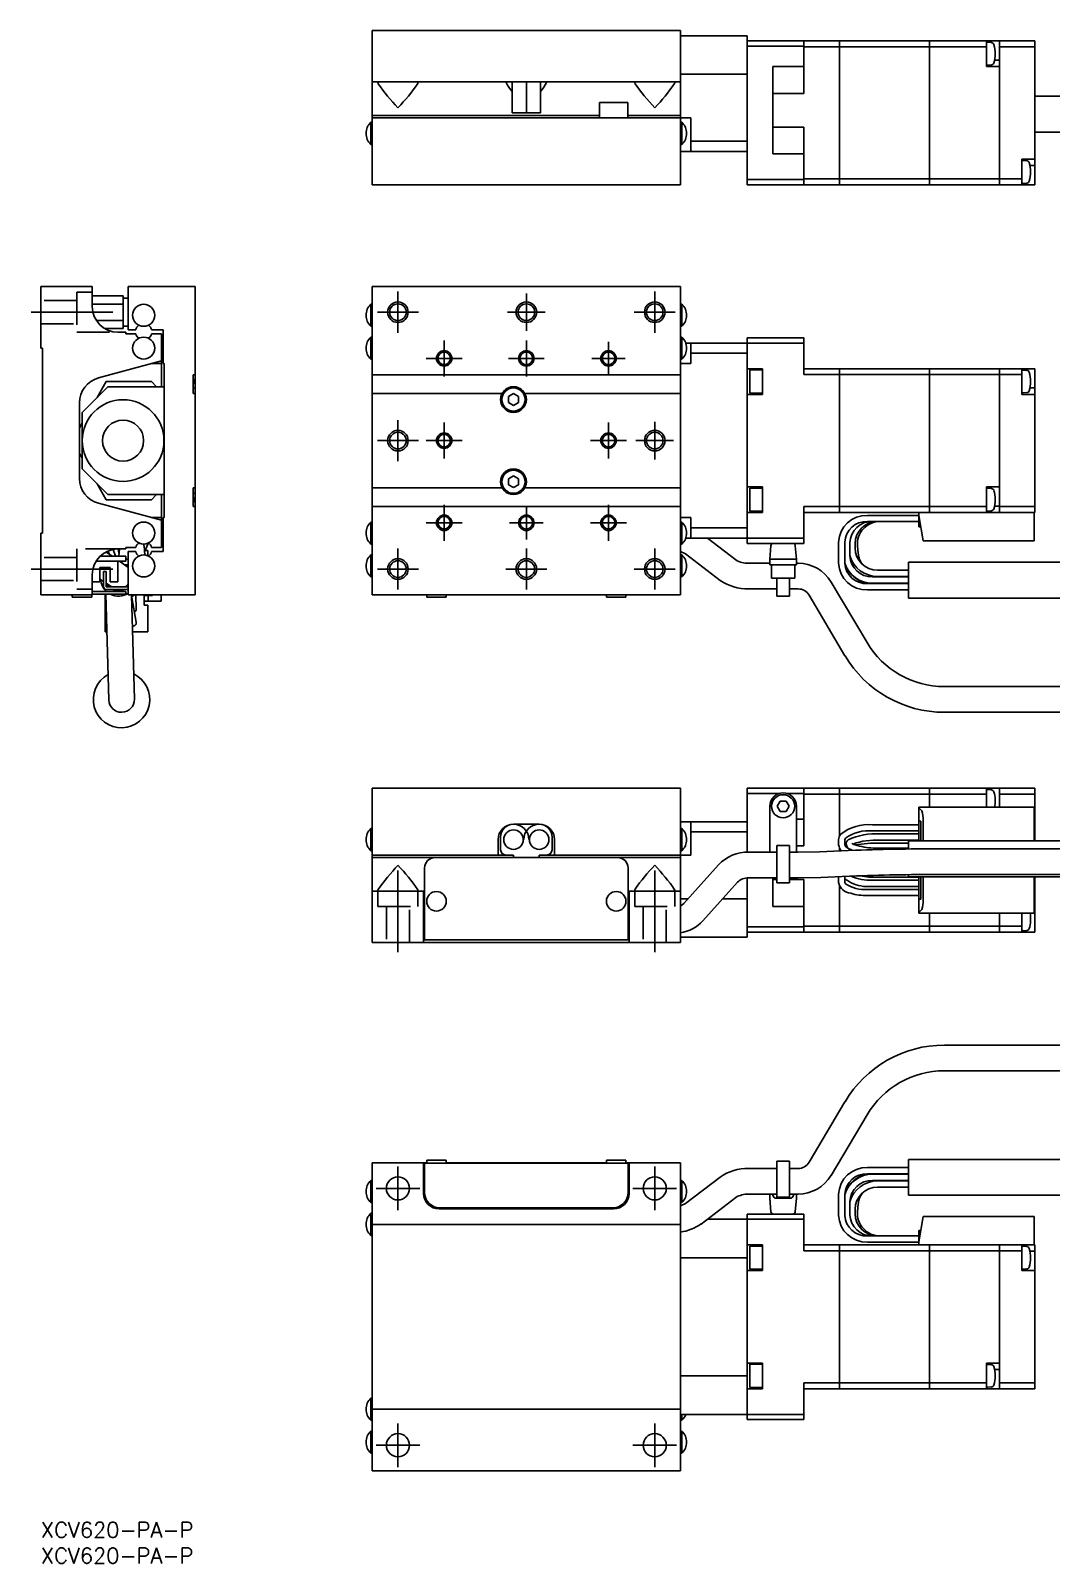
# Model space of a CAD drawing. Extents: x -2 to 320, y -8 to 290.
# Drawn here: x -2 to 196.7, y -8 to 290.4 of the extents above; entities that cross this region are included whole.
import ezdxf

# ---------------------------------------------------------------- set-up
doc = ezdxf.new("R2010")
doc.units = 0
doc.header["$LTSCALE"] = 0.5
doc.linetypes.add('CENTER', pattern=[50.8, 31.75, -6.35, 6.35, -6.35])
doc.linetypes.add('DASHED', pattern=[19.05, 12.7, -6.35])
for name, color, linetype in [('MSM_CENTER', 1, 'CENTER'), ('MSM_CONTINUOUS', 7, 'CONTINUOUS'), ('MSM_DASHED', 4, 'DASHED'), ('MSM_NARROW', 5, 'CONTINUOUS'), ('MSM_PART_NUMBER', 7, 'CONTINUOUS')]:
    doc.layers.add(name, color=color, linetype=linetype)
doc.styles.get("Standard").update_dxf_attribs({"font": 'txt.shx', "height": 3, "bigfont": 'bigfont.shx'})

# ---------------------------------------------------------------- blocks, each defined once
blk = doc.blocks.new('*U2')
at = {"layer": 'MSM_PART_NUMBER'}
blk.add_text('XCV620-PA-P', height=3, dxfattribs=at).set_placement((0, -3))
blk = doc.blocks.new('*U3')
at = {"layer": 'MSM_PART_NUMBER'}
blk.add_text('XCV620-PA-P', height=3, dxfattribs=at).set_placement((0, -8))

msp = doc.modelspace()

# ---------------------------------------------------------------- linework, layer by layer
at = {"layer": 'MSM_CENTER'}
for p, q in [((69.51, 231.59), (69.51, 239.59)), ((94.51, 231.94), (94.51, 239.24)), ((119.51, 231.59), (119.51, 239.59)), ((14, 235.59), (-2, 235.59)), ((65.51, 235.59), (73.51, 235.59)), ((90.86, 235.59), (98.16, 235.59)), ((115.51, 235.59), (123.51, 235.59)), ((78.51, 223.09), (78.51, 230.09)), ((94.51, 223.09), (94.51, 230.09)), ((110.51, 223.34), (110.51, 229.84)), ((75.01, 226.59), (82.01, 226.59)), ((91.01, 226.59), (98.01, 226.59)), ((107.26, 226.59), (113.76, 226.59)), ((69.51, 206.59), (69.51, 214.59)), ((78.51, 207.09), (78.51, 214.09)), ((110.51, 207.09), (110.51, 214.09)), ((119.51, 206.94), (119.51, 214.24)), ((65.51, 210.59), (73.51, 210.59)), ((75.01, 210.59), (82.01, 210.59)), ((107.01, 210.59), (114.01, 210.59)), ((115.86, 210.59), (123.16, 210.59)), ((78.51, 191.09), (78.51, 198.09)), ((94.51, 191.34), (94.51, 197.84)), ((110.51, 191.09), (110.51, 198.09)), ((75.01, 194.59), (82.01, 194.59)), ((91.26, 194.59), (97.76, 194.59)), ((107.01, 194.59), (114.01, 194.59)), ((69.51, 181.59), (69.51, 189.59)), ((94.51, 181.59), (94.51, 189.59)), ((119.51, 181.59), (119.51, 189.59)), ((14, 185.59), (-2, 185.59)), ((65.51, 185.59), (73.51, 185.59)), ((90.51, 185.59), (98.51, 185.59)), ((115.51, 185.59), (123.51, 185.59)), ((69.51, 126.9), (69.51, 110.9)), ((119.51, 126.9), (119.51, 110.9)), ((69.51, 60.75), (69.51, 69.25)), ((119.51, 60.75), (119.51, 69.25)), ((65.26, 65), (73.76, 65)), ((115.26, 65), (123.76, 65)), ((69.51, 10.75), (69.51, 19.25)), ((119.51, 10.75), (119.51, 19.25)), ((65.26, 15), (73.76, 15)), ((115.26, 15), (123.76, 15))]:
    msp.add_line(p, q, dxfattribs=at)
at = {"layer": 'MSM_CONTINUOUS'}
for p, q in [((64.51, 290.41), (64.51, 260.41)), ((64.51, 290.41), (124.51, 290.41)), ((124.51, 290.41), (124.51, 260.41)), ((124.51, 289.41), (137.51, 289.41)), ((137.51, 260.41), (137.51, 289.41)), ((137.51, 288.41), (148.51, 288.41)), ((148.51, 287.41), (137.51, 287.41)), ((148.51, 278.17), (148.51, 288.41)), ((148.51, 288.41), (155.5, 288.41)), ((148.51, 287.25), (155.5, 287.25)), ((155.5, 260.41), (155.5, 288.41)), ((155.51, 288.4), (155.5, 288.4)), ((155.51, 287.24), (155.5, 287.24)), ((155.51, 288.41), (173, 288.41)), ((155.51, 288.41), (155.51, 260.41)), ((155.51, 287.25), (173, 287.25)), ((173, 260.41), (173, 288.41)), ((173.01, 288.4), (173, 288.4)), ((173.01, 287.24), (173, 287.24)), ((173.01, 288.41), (186.61, 288.41)), ((173.01, 288.41), (173.01, 260.41)), ((173.01, 287.25), (184.11, 287.25)), ((184.11, 283.41), (184.11, 288.41)), ((185.1, 288.07), (184.33, 288.14)), ((186.61, 260.41), (186.61, 288.41)), ((186.61, 288.4), (186.62, 288.4)), ((186.61, 287.24), (186.62, 287.24)), ((186.62, 288.41), (193.51, 288.41)), ((186.62, 288.41), (186.62, 260.41)), ((186.62, 287.25), (193.51, 287.25)), ((193.51, 288.41), (193.51, 260.41)), ((184.33, 283.68), (185.1, 283.74)), ((186.61, 284.66), (185.68, 284.66)), ((137.51, 281.91), (124.51, 281.91)), ((148.51, 283.41), (142.51, 283.41)), ((142.51, 283.41), (142.51, 266.41)), ((186.61, 283.41), (184.11, 283.41)), ((64.51, 280.41), (124.51, 280.41)), ((65.77, 280.41), (65.61, 280.28)), ((73.41, 280.28), (73.25, 280.41)), ((90.77, 280.41), (90.61, 280.28)), ((91.76, 280.41), (91.76, 274.41)), ((94.51, 280.41), (94.51, 274.41)), ((97.26, 280.41), (97.26, 274.41)), ((98.41, 280.28), (98.25, 280.41)), ((115.77, 280.41), (115.61, 280.28)), ((123.41, 280.28), (123.25, 280.41)), ((148.51, 278.17), (142.51, 278.17)), ((218.91, 277.64), (193.51, 277.64)), ((108.76, 276.41), (114.26, 276.41)), ((108.76, 276.41), (108.76, 273.41)), ((114.26, 273.41), (114.26, 276.41)), ((64.22, 268.26), (64.22, 272.56)), ((64.51, 272.56), (64.22, 272.56)), ((108.76, 273.91), (64.51, 273.91)), ((64.51, 273.41), (124.51, 273.41)), ((97.26, 274.41), (91.76, 274.41)), ((124.51, 273.91), (114.26, 273.91)), ((124.51, 273.41), (126.51, 273.41)), ((124.81, 272.56), (124.51, 272.56)), ((124.81, 272.56), (124.81, 268.26)), ((126.51, 266.91), (126.51, 273.41)), ((148.51, 271.64), (142.51, 271.64)), ((148.51, 271.64), (148.51, 260.41)), ((126.51, 268.91), (137.51, 268.91)), ((193.51, 270.64), (218.91, 270.64)), ((64.22, 268.26), (64.51, 268.26)), ((124.51, 268.26), (124.81, 268.26)), ((124.51, 266.91), (137.51, 266.91)), ((148.51, 266.41), (142.51, 266.41)), ((191.01, 265.41), (193.51, 265.41)), ((191.01, 260.41), (191.01, 265.41)), ((191.99, 265.07), (191.22, 265.14)), ((193.51, 264.16), (192.57, 264.16)), ((64.51, 260.41), (124.51, 260.41)), ((64.51, 260.41), (67.51, 260.41)), ((67.86, 260.41), (69.44, 260.41)), ((69.59, 260.41), (71.16, 260.41)), ((71.51, 260.41), (77.01, 260.41)), ((77.26, 260.41), (78.46, 260.41)), ((78.57, 260.41), (79.76, 260.41)), ((80.01, 260.41), (92.51, 260.41)), ((92.86, 260.41), (94.46, 260.41)), ((94.57, 260.41), (96.16, 260.41)), ((96.51, 260.41), (109.01, 260.41)), ((109.26, 260.41), (110.46, 260.41)), ((110.57, 260.41), (111.76, 260.41)), ((112.01, 260.41), (117.51, 260.41)), ((117.86, 260.41), (119.44, 260.41)), ((119.59, 260.41), (121.16, 260.41)), ((121.51, 260.41), (124.51, 260.41)), ((137.51, 261.41), (148.51, 261.41)), ((148.51, 260.41), (137.51, 260.41)), ((148.51, 261.56), (155.5, 261.56)), ((148.51, 260.41), (155.5, 260.41)), ((155.51, 261.57), (155.5, 261.57)), ((155.51, 260.42), (155.5, 260.42)), ((155.51, 261.56), (173, 261.56)), ((155.51, 260.41), (173, 260.41)), ((173.01, 261.57), (173, 261.57)), ((173.01, 260.42), (173, 260.42)), ((173.01, 261.56), (186.61, 261.56)), ((173.01, 260.41), (186.61, 260.41)), ((186.61, 261.57), (186.62, 261.57)), ((186.61, 260.42), (186.62, 260.42)), ((186.62, 261.56), (191.01, 261.56)), ((186.62, 260.41), (193.51, 260.41)), ((191.22, 260.68), (191.99, 260.74)), ((0, 228.59), (0, 240.59)), ((0, 240.59), (10, 240.59)), ((10, 240.59), (10, 236.69)), ((10, 238.77), (16, 238.77)), ((16, 238.77), (16, 232.42)), ((17, 232.19), (17, 240.59)), ((17, 240.59), (30, 240.59)), ((30, 240.59), (30, 223.39)), ((64.51, 240.59), (64.51, 180.59)), ((64.51, 240.59), (124.51, 240.59)), ((124.51, 240.59), (124.51, 180.59)), ((10, 237.18), (16, 237.18)), ((17, 238.34), (16, 238.34)), ((64.22, 232.84), (64.22, 237.14)), ((64.51, 237.14), (64.22, 237.14)), ((124.81, 237.14), (124.51, 237.14)), ((124.81, 237.14), (124.81, 232.84)), ((10.78, 234), (16, 234)), ((16, 232.84), (17, 232.84)), ((64.22, 232.84), (64.51, 232.84)), ((124.51, 232.84), (124.81, 232.84)), ((12.41, 232.42), (16, 232.42)), ((15, 231.69), (16.5, 231.69)), ((16.5, 231.39), (16.5, 231.69)), ((18.46, 231.39), (16.5, 231.39)), ((18.46, 232.19), (17, 232.19)), ((18.96, 230.59), (19.21, 230.59)), ((20.79, 230.59), (21.04, 230.59)), ((23.8, 232.19), (21.54, 232.19)), ((23.5, 231.39), (21.54, 231.39)), ((23.5, 231.39), (23.5, 221.09)), ((23.5, 230.59), (23.8, 230.59)), ((23.8, 225.59), (23.8, 232.19)), ((64.22, 230.74), (64.22, 226.44)), ((64.51, 230.74), (64.22, 230.74)), ((124.81, 230.74), (124.51, 230.74)), ((124.81, 226.44), (124.81, 230.74)), ((137.51, 190.59), (137.51, 230.59)), ((137.51, 230.59), (148.51, 230.59)), ((148.51, 223.44), (148.51, 230.59)), ((0.3, 228.59), (0, 228.59)), ((0.3, 192.59), (0.3, 228.59)), ((125.54, 229.59), (148.51, 229.59)), ((126.51, 225.59), (126.51, 229.59)), ((137.51, 227.59), (126.51, 227.59)), ((23.5, 226.09), (11.21, 222.8)), ((23.5, 225.59), (21.63, 225.59)), ((24, 225.59), (23.8, 225.59)), ((24, 195.59), (24, 225.59)), ((64.22, 226.44), (64.51, 226.44)), ((124.51, 226.44), (124.81, 226.44)), ((124.51, 225.59), (126.51, 225.59)), ((137.51, 224.59), (140.51, 224.59)), ((138.01, 224.34), (138.01, 219.84)), ((140.51, 224.34), (138.01, 224.34)), ((140.51, 219.59), (140.51, 224.59)), ((148.51, 224.59), (155.5, 224.59)), ((155.5, 196.59), (155.5, 224.59)), ((155.51, 224.58), (155.5, 224.58)), ((155.51, 224.59), (173, 224.59)), ((155.51, 224.59), (155.51, 196.59)), ((173, 196.59), (173, 224.59)), ((173.01, 224.58), (173, 224.58)), ((173.01, 224.59), (186.61, 224.59)), ((173.01, 224.59), (173.01, 196.59)), ((186.61, 196.59), (186.61, 224.59)), ((186.61, 224.58), (186.62, 224.58)), ((186.62, 224.59), (193.51, 224.59)), ((186.62, 224.59), (186.62, 196.59)), ((191.01, 219.59), (191.01, 224.59)), ((191.99, 224.25), (191.22, 224.32)), ((193.51, 196.59), (193.51, 224.59)), ((13, 221.09), (8, 216.09)), ((12.7, 222.09), (10.92, 219.01)), ((12.7, 222.09), (21.5, 222.09)), ((24, 221.09), (13, 221.09)), ((22.5, 221.09), (21.5, 222.09)), ((29.65, 223.39), (30, 223.39)), ((29.65, 219.79), (29.65, 223.39)), ((30, 220.84), (29.65, 220.84)), ((30, 220.84), (30, 223.39)), ((30, 220.84), (30, 200.34)), ((64.51, 223.39), (124.51, 223.39)), ((148.51, 223.44), (155.5, 223.44)), ((155.51, 223.43), (155.5, 223.43)), ((155.51, 223.44), (173, 223.44)), ((173.01, 223.43), (173, 223.43)), ((173.01, 223.44), (186.61, 223.44)), ((186.61, 223.43), (186.62, 223.43)), ((186.62, 223.44), (191.01, 223.44)), ((193.51, 220.84), (192.57, 220.84)), ((7.5, 217.97), (7.5, 203.21)), ((30, 219.79), (29.65, 219.79)), ((64.51, 219.79), (89.82, 219.79)), ((91.01, 219.17), (92.01, 219.75)), ((91.01, 218.01), (91.01, 219.17)), ((92.01, 217.44), (91.01, 218.01)), ((92.01, 219.75), (93.01, 219.17)), ((93.01, 218.01), (92.01, 217.44)), ((93.01, 219.17), (93.01, 218.01)), ((94.21, 219.79), (124.51, 219.79)), ((137.51, 219.59), (140.51, 219.59)), ((138.01, 219.84), (140.51, 219.84)), ((193.51, 219.59), (191.01, 219.59)), ((191.22, 219.86), (191.99, 219.93)), ((8, 216.09), (8, 205.09)), ((8, 213.96), (7.5, 213.09)), ((7.5, 208.09), (8, 207.22)), ((8, 205.09), (13, 200.09)), ((91.01, 203.17), (92.01, 203.75)), ((91.01, 202.01), (91.01, 203.17)), ((92.01, 203.75), (93.01, 203.17)), ((93.01, 203.17), (93.01, 202.01)), ((10.92, 202.18), (12.7, 199.09)), ((24, 200.09), (13, 200.09)), ((21.5, 199.09), (22.5, 200.09)), ((23.5, 200.09), (23.5, 189.79)), ((29.65, 201.39), (30, 201.39)), ((29.65, 197.79), (29.65, 201.39)), ((29.65, 200.34), (30, 200.34)), ((30, 197.79), (30, 200.34)), ((89.82, 201.39), (64.51, 201.39)), ((92.01, 201.44), (91.01, 202.01)), ((93.01, 202.01), (92.01, 201.44)), ((124.51, 201.39), (94.21, 201.39)), ((137.51, 201.59), (140.51, 201.59)), ((138.01, 201.34), (138.01, 196.84)), ((140.51, 201.34), (138.01, 201.34)), ((140.51, 196.59), (140.51, 201.59)), ((184.11, 201.59), (186.61, 201.59)), ((184.11, 196.59), (184.11, 201.59)), ((185.1, 201.25), (184.33, 201.32)), ((11.21, 198.38), (23.5, 195.09)), ((21.5, 199.09), (12.7, 199.09)), ((30, 197.79), (29.65, 197.79)), ((30, 197.79), (30, 180.59)), ((124.51, 197.79), (64.51, 197.79)), ((148.51, 197.75), (155.5, 197.75)), ((148.51, 197.75), (148.51, 190.59)), ((155.51, 197.74), (155.5, 197.74)), ((155.51, 197.75), (173, 197.75)), ((173.01, 197.74), (173, 197.74)), ((173.01, 197.75), (184.11, 197.75)), ((186.61, 197.84), (185.68, 197.84)), ((186.61, 197.74), (186.62, 197.74)), ((186.62, 197.75), (193.51, 197.75)), ((23.5, 195.59), (21.63, 195.59)), ((23.8, 188.99), (23.8, 195.59)), ((23.8, 195.59), (24, 195.59)), ((64.22, 194.74), (64.22, 190.44)), ((64.51, 194.74), (64.22, 194.74)), ((124.51, 195.59), (126.51, 195.59)), ((124.81, 194.74), (124.51, 194.74)), ((124.81, 190.44), (124.81, 194.74)), ((126.51, 191.59), (126.51, 195.59)), ((137.51, 196.59), (140.51, 196.59)), ((138.01, 196.84), (140.51, 196.84)), ((148.51, 196.59), (155.5, 196.59)), ((155.51, 196.6), (155.5, 196.6)), ((155.51, 196.59), (193.51, 196.59)), ((160.91, 196.04), (170.91, 196.04)), ((170.91, 194.84), (160.91, 194.84)), ((163.39, 194.84), (163.16, 194.84)), ((170.91, 193.79), (170.91, 196.59)), ((170.91, 195.99), (171.78, 191.09)), ((173.01, 196.6), (173, 196.6)), ((184.33, 196.86), (185.1, 196.93)), ((186.61, 196.6), (186.62, 196.6)), ((193.41, 191.09), (193.41, 196.59)), ((0, 180.59), (0, 192.59)), ((0, 192.59), (0.3, 192.59)), ((125.54, 191.59), (148.51, 191.59)), ((126.51, 193.59), (137.51, 193.59)), ((135.28, 187.35), (129.75, 191.59)), ((170.91, 193.79), (171.3, 193.79)), ((171.78, 191.09), (193.41, 191.09)), ((11.53, 188.09), (16.5, 188.09)), ((13.85, 188.09), (12.66, 188.91)), ((13.32, 188.46), (13.05, 189.09)), ((14.49, 188.09), (14.07, 189.4)), ((16.5, 189.49), (15, 189.49)), ((15.2, 188.69), (15.05, 189.49)), ((15.11, 189.19), (15.25, 189.19)), ((15.15, 188.09), (15.27, 189.49)), ((16.5, 189.79), (18.46, 189.79)), ((16.5, 189.49), (16.5, 189.79)), ((16.5, 188.09), (16.5, 187.09)), ((17, 180.59), (17, 188.99)), ((17, 188.99), (18.46, 188.99)), ((19.21, 190.59), (18.96, 190.59)), ((20.07, 190.13), (20.23, 188.33)), ((20.18, 188.91), (20.89, 190.59)), ((20.3, 189.19), (20.81, 189.19)), ((21.04, 190.59), (20.79, 190.59)), ((20.81, 188.18), (20.81, 189.19)), ((21.54, 189.79), (23.5, 189.79)), ((21.54, 188.99), (23.8, 188.99)), ((23.8, 190.59), (23.5, 190.59)), ((64.22, 190.44), (64.51, 190.44)), ((64.22, 184.04), (64.22, 188.34)), ((64.51, 188.34), (64.22, 188.34)), ((124.51, 190.44), (124.81, 190.44)), ((124.51, 189), (124.52, 188.99)), ((124.81, 188.34), (124.51, 188.34)), ((124.52, 188.99), (125.49, 188.56)), ((124.81, 188.34), (124.81, 184.04)), ((125.49, 188.56), (132.24, 183.38)), ((148.51, 190.59), (137.51, 190.59)), ((142.14, 190.13), (141.91, 187.49)), ((147.11, 187.49), (146.88, 190.13)), ((155.31, 186.74), (155.31, 190.84)), ((156.51, 190.84), (156.51, 186.74)), ((157.51, 190.68), (157.51, 188.2)), ((158.51, 190.53), (158.51, 189.65)), ((158.99, 190.08), (159.11, 188.69)), ((16.5, 187.09), (10.73, 187.09)), ((13.5, 185.89), (11.5, 185.89)), ((11.5, 185.89), (11.5, 183.09)), ((12.2, 185.09), (12.7, 185.09)), ((12.2, 182.09), (12.2, 185.09)), ((12.7, 182.09), (12.7, 185.09)), ((13.5, 183.09), (13.5, 185.89)), ((15, 187.09), (15, 183.09)), ((16.48, 186.28), (15.31, 187.09)), ((15.8, 187.09), (15.7, 186.82)), ((16.32, 186.39), (17, 186.39)), ((16.5, 187.49), (17, 187.49)), ((141.91, 186.72), (137.78, 186.72)), ((141.91, 187.49), (147.11, 187.49)), ((141.91, 187.49), (141.91, 186.39)), ((147.11, 186.39), (141.91, 186.39)), ((142.26, 186.39), (142.26, 183.79)), ((146.76, 183.79), (146.76, 186.39)), ((147.11, 187.49), (147.11, 186.39)), ((147.41, 186.72), (147.11, 186.72)), ((156.52, 186.75), (156.51, 186.78)), ((162.91, 185.34), (168.91, 185.34)), ((168.91, 179.94), (168.91, 186.94)), ((218.91, 186.94), (168.91, 186.94)), ((10, 184.49), (10, 180.59)), ((11.5, 183.09), (10, 183.09)), ((11.5, 183.64), (12.2, 183.16)), ((12.7, 182.81), (13.65, 182.16)), ((17, 182.09), (12.7, 182.09)), ((15, 183.09), (13.5, 183.09)), ((64.22, 184.04), (64.51, 184.04)), ((124.51, 184.04), (124.81, 184.04)), ((146.76, 183.79), (142.26, 183.79)), ((143.26, 180.32), (143.26, 183.79)), ((145.76, 180.32), (145.76, 183.79)), ((160.85, 171.26), (153.87, 183.05)), ((160.91, 182.74), (168.91, 182.74)), ((161.2, 184.2), (161.17, 184.2)), ((161.17, 184.2), (161.2, 184.19)), ((161.91, 184.14), (161.2, 184.2)), ((161.2, 184.19), (162.41, 184.04)), ((168.91, 184.14), (161.91, 184.14)), ((161.91, 184.04), (168.91, 184.04)), ((168.91, 182.84), (161.91, 182.84)), ((10, 180.59), (0, 180.59)), ((6.1, 180.59), (6.1, 180.09)), ((9.9, 180.09), (6.1, 180.09)), ((9.9, 180.09), (9.9, 180.59)), ((16.5, 181.19), (10, 181.19)), ((10, 180.69), (16.5, 180.69)), ((12.53, 181.19), (12.53, 181.44)), ((12.53, 173.34), (12.53, 180.69)), ((12.64, 181.33), (12.65, 181.19)), ((12.66, 180.69), (13.2, 160.13)), ((17, 181.59), (12.7, 181.59)), ((16.5, 181.19), (16.5, 180.69)), ((30, 180.59), (17, 180.59)), ((18.2, 160.26), (17.66, 180.59)), ((18.53, 175.23), (17.68, 180.05)), ((18.55, 177.8), (18.46, 180.59)), ((20.1, 178.54), (20.1, 180.59)), ((20.1, 180.45), (21.75, 180.45)), ((20.35, 179.34), (23.38, 179.34)), ((20.66, 180.45), (20.66, 180.59)), ((20.85, 179.34), (20.85, 180.45)), ((21.75, 180.45), (21.75, 180.59)), ((23.38, 179.34), (23.38, 180.59)), ((64.51, 180.59), (124.51, 180.59)), ((75.11, 180.59), (75.11, 180.09)), ((78.91, 180.09), (75.11, 180.09)), ((78.91, 180.09), (78.91, 180.59)), ((110.11, 180.59), (110.11, 180.09)), ((113.91, 180.09), (110.11, 180.09)), ((113.91, 180.09), (113.91, 180.59)), ((137.78, 181.72), (143.26, 181.72)), ((143.26, 180.32), (145.76, 180.32)), ((145.76, 181.72), (147.41, 181.72)), ((149.57, 180.5), (156.55, 168.71)), ((168.91, 181.54), (160.91, 181.54)), ((168.91, 179.94), (218.91, 179.94)), ((20.1, 178.54), (20.81, 178.54)), ((20.81, 173.34), (20.81, 178.54)), ((12.85, 173.34), (12.53, 173.34)), ((20.81, 173.34), (17.86, 173.34)), ((220.51, 162.69), (175.91, 162.69)), ((175.91, 157.69), (220.51, 157.69)), ((64.51, 142.9), (64.51, 129.9)), ((64.51, 142.9), (124.51, 142.9)), ((124.51, 142.9), (124.51, 112.9)), ((137.51, 142.9), (137.51, 130.47)), ((137.51, 142.9), (148.51, 142.9)), ((143.8, 141.9), (137.51, 141.9)), ((143.36, 139.4), (143.94, 140.4)), ((143.94, 140.4), (145.09, 140.4)), ((145.09, 140.4), (145.67, 139.4)), ((148.51, 141.9), (145.23, 141.9)), ((148.51, 131.67), (148.51, 142.9)), ((148.51, 142.9), (155.5, 142.9)), ((148.51, 141.75), (155.5, 141.75)), ((155.5, 133.61), (155.5, 142.9)), ((155.51, 142.89), (155.5, 142.89)), ((155.51, 141.75), (155.5, 141.75)), ((155.51, 142.9), (173, 142.9)), ((155.51, 142.9), (155.51, 133.63)), ((155.51, 141.75), (173, 141.75)), ((173, 139.2), (173, 142.9)), ((173.01, 142.89), (173, 142.89)), ((173.01, 141.75), (173, 141.75)), ((173.01, 142.9), (173.01, 139.2)), ((173.01, 142.9), (186.61, 142.9)), ((173.01, 141.75), (184.11, 141.75)), ((184.11, 139.2), (184.11, 142.9)), ((185.1, 142.57), (184.33, 142.64)), ((186.61, 139.2), (186.61, 142.9)), ((186.61, 142.89), (186.62, 142.89)), ((186.61, 141.75), (186.62, 141.75)), ((186.62, 142.9), (186.62, 139.2)), ((186.62, 142.9), (193.51, 142.9)), ((186.62, 141.75), (193.51, 141.75)), ((193.51, 132.67), (193.51, 142.9)), ((141.91, 130.47), (141.91, 139.4)), ((143.94, 138.4), (143.36, 139.4)), ((145.09, 138.4), (143.94, 138.4)), ((145.67, 139.4), (145.09, 138.4)), ((147.11, 139.4), (147.11, 130.47)), ((170.91, 139.2), (193.41, 139.2)), ((170.91, 132.67), (170.91, 139.2)), ((170.91, 139.1), (171.51, 138.5)), ((193.41, 132.67), (193.41, 139.2)), ((64.22, 130.75), (64.22, 135.05)), ((64.51, 135.05), (64.22, 135.05)), ((92.01, 135.9), (97.01, 135.9)), ((124.51, 136.4), (137.51, 136.4)), ((124.81, 135.05), (124.51, 135.05)), ((124.81, 135.05), (124.81, 130.75)), ((126.51, 136.4), (126.51, 129.9)), ((137.51, 134.4), (126.51, 134.4)), ((148.51, 136.9), (147.11, 136.9)), ((170.91, 135.8), (161.91, 135.8)), ((161.91, 134.6), (170.91, 134.6)), ((170.91, 136.5), (171.3, 136.5)), ((171.3, 136.5), (171.3, 132.67)), ((171.78, 136.72), (171.78, 132.67)), ((89.01, 129.9), (89.01, 132.9)), ((89.51, 133.4), (89.51, 130.9)), ((99.51, 130.9), (99.51, 133.4)), ((100.01, 132.9), (100.01, 129.9)), ((143.26, 131.74), (145.76, 131.74)), ((143.26, 131.49), (143.26, 131.74)), ((143.26, 124.5), (143.26, 131.49)), ((145.76, 131.49), (145.76, 131.74)), ((145.76, 124.5), (145.76, 131.49)), ((148.51, 131.67), (147.11, 131.67)), ((155.31, 132.86), (155.31, 131.9)), ((156.51, 131.88), (156.51, 132.86)), ((156.83, 131.87), (156.85, 131.83)), ((156.85, 131.83), (156.92, 131.62)), ((158.03, 132.08), (157.98, 132.24)), ((168.91, 132.2), (163.37, 132.2)), ((170.91, 134), (163.39, 134)), ((163.39, 132.8), (170.91, 132.8)), ((168.91, 131.07), (168.91, 132.67)), ((218.91, 132.67), (168.91, 132.67)), ((64.22, 130.75), (64.51, 130.75)), ((64.51, 129.9), (92.01, 129.9)), ((64.51, 129.9), (64.51, 112.9)), ((64.51, 129.4), (124.51, 129.4)), ((92.01, 129.9), (92.01, 129.4)), ((97.01, 129.9), (126.51, 129.9)), ((97.01, 129.4), (97.01, 129.9)), ((124.51, 130.75), (124.81, 130.75)), ((143.26, 130.47), (137.78, 130.47)), ((147.41, 130.47), (145.76, 130.47)), ((151.6, 130.53), (147.41, 130.47)), ((158.59, 130.84), (151.6, 130.53)), ((155.5, 130.71), (155.5, 131.25)), ((155.51, 131.23), (155.51, 130.71)), ((163.49, 131.25), (163.45, 131.25)), ((168.91, 131.25), (163.47, 131.25)), ((220.51, 131.1), (175.91, 131.1)), ((74.71, 113.4), (74.71, 127.4)), ((114.31, 127.4), (114.31, 113.4)), ((131.9, 127.97), (125.15, 120.45)), ((137.51, 125.47), (137.51, 113.9)), ((137.78, 125.47), (143.26, 125.47)), ((142.51, 119.9), (142.51, 125.47)), ((145.76, 125.47), (147.41, 125.47)), ((147.41, 125.47), (151.83, 125.54)), ((151.83, 125.54), (158.81, 125.85)), ((155.31, 125.69), (155.31, 124.56)), ((156.51, 124.56), (156.51, 125.75)), ((162.91, 125.6), (170.91, 125.6)), ((168.91, 125.67), (168.91, 126.07)), ((168.91, 125.67), (218.91, 125.67)), ((170.91, 118.6), (170.91, 125.67)), ((171.3, 125.67), (171.3, 121.3)), ((171.78, 125.67), (171.78, 121.08)), ((175.91, 126.1), (220.51, 126.1)), ((193.41, 118.6), (193.41, 125.67)), ((193.51, 125.67), (193.51, 114.9)), ((64.51, 122.9), (74.71, 122.9)), ((65.61, 123.03), (65.77, 122.9)), ((73.25, 122.9), (73.41, 123.03)), ((74.51, 112.9), (74.51, 122.9)), ((124.51, 122.9), (114.31, 122.9)), ((114.51, 122.9), (114.51, 112.9)), ((115.61, 123.03), (115.77, 122.9)), ((123.25, 122.9), (123.41, 123.03)), ((128.87, 117.11), (135.62, 124.63)), ((143.26, 125.14), (142.51, 125.14)), ((143.26, 124.5), (145.76, 124.5)), ((148.51, 125.14), (145.76, 125.14)), ((148.51, 125.14), (148.51, 114.9)), ((155.5, 114.9), (155.5, 123.96)), ((155.51, 123.94), (155.51, 114.9)), ((170.91, 123.2), (160.91, 123.2)), ((170.91, 125), (161.91, 125)), ((161.91, 123.8), (170.91, 123.8)), ((124.51, 121.4), (126.01, 121.4)), ((125.15, 120.45), (124.51, 119.96)), ((132.73, 121.4), (137.51, 121.4)), ((148.51, 119.9), (142.51, 119.9)), ((160.91, 122), (170.91, 122)), ((170.91, 121.3), (171.3, 121.3)), ((171.51, 119.31), (170.91, 118.71)), ((193.41, 118.6), (170.91, 118.6)), ((173, 114.9), (173, 118.6)), ((173.01, 118.6), (173.01, 114.9)), ((186.61, 114.9), (186.61, 118.6)), ((186.62, 118.6), (186.62, 114.9)), ((191.01, 114.9), (191.01, 118.6)), ((193.41, 118.65), (193.51, 118.65)), ((74.71, 114.4), (74.51, 114.4)), ((114.31, 113.4), (74.71, 113.4)), ((114.51, 114.4), (114.31, 114.4)), ((137.51, 113.9), (124.51, 113.9)), ((137.51, 115.9), (148.51, 115.9)), ((148.51, 114.9), (137.51, 114.9)), ((148.51, 116.06), (155.5, 116.06)), ((148.51, 114.9), (155.5, 114.9)), ((155.51, 116.06), (155.5, 116.06)), ((155.51, 114.91), (155.5, 114.91)), ((155.51, 116.06), (173, 116.06)), ((155.51, 114.9), (173, 114.9)), ((173.01, 116.06), (173, 116.06)), ((173.01, 114.91), (173, 114.91)), ((173.01, 116.06), (186.61, 116.06)), ((173.01, 114.9), (186.61, 114.9)), ((186.61, 116.06), (186.62, 116.06)), ((186.61, 114.91), (186.62, 114.91)), ((186.62, 116.06), (191.01, 116.06)), ((186.62, 114.9), (193.51, 114.9)), ((191.22, 115.17), (191.99, 115.24)), ((64.51, 112.9), (124.51, 112.9)), ((220.51, 92.9), (175.91, 92.9)), ((175.91, 87.9), (220.51, 87.9)), ((156.55, 81.88), (149.57, 70.09)), ((153.87, 67.54), (160.85, 79.33)), ((64.51, 70), (75.11, 70)), ((64.51, 70), (64.51, 10)), ((74.51, 70), (74.51, 64)), ((74.71, 69.4), (74.51, 69.4)), ((74.71, 64.2), (74.71, 69.9)), ((74.71, 69.9), (114.31, 69.9)), ((75.11, 70.5), (78.91, 70.5)), ((75.11, 70.5), (75.11, 69.9)), ((78.91, 69.9), (78.91, 70.5)), ((78.91, 70), (110.11, 70)), ((89.01, 70), (89.01, 69.9)), ((100.01, 70), (100.01, 69.9)), ((110.11, 70.5), (113.91, 70.5)), ((110.11, 70.5), (110.11, 69.9)), ((113.91, 69.9), (113.91, 70.5)), ((113.91, 70), (124.51, 70)), ((114.31, 64.2), (114.31, 69.9)), ((114.51, 69.4), (114.31, 69.4)), ((114.51, 70), (114.51, 64)), ((124.51, 70), (124.51, 10)), ((143.26, 68.87), (137.78, 68.87)), ((143.26, 63.27), (143.26, 70.27)), ((145.76, 70.27), (143.26, 70.27)), ((145.76, 63.27), (145.76, 70.27)), ((147.41, 68.87), (145.76, 68.87)), ((168.91, 69.05), (160.91, 69.05)), ((168.91, 63.65), (168.91, 70.65)), ((218.91, 70.65), (168.91, 70.65)), ((64.22, 62.25), (64.22, 66.55)), ((64.51, 66.55), (64.22, 66.55)), ((124.81, 66.55), (124.51, 66.55)), ((124.81, 66.55), (124.81, 62.25)), ((132.24, 67.21), (125.49, 62.03)), ((160.91, 67.85), (168.91, 67.85)), ((161.2, 66.4), (161.17, 66.39)), ((161.17, 66.39), (161.2, 66.4)), ((161.2, 66.4), (162.41, 66.55)), ((161.91, 66.45), (161.2, 66.4)), ((168.91, 67.75), (161.91, 67.75)), ((161.91, 66.55), (168.91, 66.55)), ((168.91, 66.45), (161.91, 66.45)), ((128.53, 58.06), (135.28, 63.24)), ((137.78, 63.87), (143.26, 63.87)), ((141.91, 63.1), (141.91, 63.87)), ((142.14, 60.46), (141.91, 63.1)), ((146.12, 63.1), (142.91, 63.1)), ((143.26, 63.27), (145.76, 63.27)), ((145.76, 63.87), (147.41, 63.87)), ((147.11, 63.1), (146.88, 60.46)), ((147.11, 63.87), (147.11, 63.1)), ((155.31, 63.85), (155.31, 59.75)), ((156.51, 59.75), (156.51, 63.85)), ((156.52, 63.85), (156.51, 63.81)), ((162.91, 65.25), (168.91, 65.25)), ((168.91, 63.65), (218.91, 63.65)), ((64.22, 62.25), (64.51, 62.25)), ((64.22, 60.15), (64.22, 55.85)), ((64.51, 60.15), (64.22, 60.15)), ((77.51, 61), (111.51, 61)), ((111.31, 61.2), (77.71, 61.2)), ((124.51, 62.25), (124.81, 62.25)), ((125.49, 62.03), (124.51, 61.6)), ((137.51, 60), (148.51, 60)), ((137.51, 20), (137.51, 60)), ((148.51, 52.85), (148.51, 60)), ((157.51, 59.91), (157.51, 62.39)), ((158.51, 60.06), (158.51, 60.94)), ((158.99, 60.52), (159.11, 61.9)), ((64.51, 58), (124.51, 58)), ((129.75, 59), (148.51, 59)), ((171.78, 59.5), (170.91, 54.6)), ((170.91, 54), (170.91, 56.8)), ((170.91, 56.8), (171.3, 56.8)), ((171.78, 59.5), (193.41, 59.5)), ((193.41, 54), (193.41, 59.5)), ((64.22, 55.85), (64.51, 55.85)), ((137.51, 54), (140.51, 54)), ((138.01, 53.75), (138.01, 49.25)), ((140.51, 53.75), (138.01, 53.75)), ((140.51, 54), (140.51, 49)), ((148.51, 54), (155.5, 54)), ((155.5, 26), (155.5, 54)), ((155.51, 53.99), (155.5, 53.99)), ((155.51, 54), (193.51, 54)), ((155.51, 54), (155.51, 26)), ((170.91, 55.75), (160.91, 55.75)), ((160.91, 54.55), (170.91, 54.55)), ((163.39, 55.75), (163.16, 55.76)), ((173, 26), (173, 54)), ((173.01, 53.99), (173, 53.99)), ((173.01, 54), (173.01, 26)), ((186.61, 54), (186.61, 26)), ((186.61, 53.99), (186.62, 53.99)), ((186.62, 54), (186.62, 26)), ((191.01, 49), (191.01, 54)), ((191.99, 53.66), (191.22, 53.73)), ((193.51, 26), (193.51, 54)), ((137.51, 51.5), (124.51, 51.5)), ((148.51, 52.85), (155.5, 52.85)), ((155.51, 52.84), (155.5, 52.84)), ((155.51, 52.85), (173, 52.85)), ((173.01, 52.84), (173, 52.84)), ((173.01, 52.85), (186.61, 52.85)), ((186.61, 52.84), (186.62, 52.84)), ((186.62, 52.85), (191.01, 52.85)), ((193.51, 52.75), (192.57, 52.75)), ((137.51, 49), (140.51, 49)), ((138.01, 49.25), (140.51, 49.25)), ((193.51, 49), (191.01, 49)), ((191.22, 49.27), (191.99, 49.34)), ((137.51, 31), (140.51, 31)), ((138.01, 30.75), (138.01, 26.25)), ((140.51, 30.75), (138.01, 30.75)), ((140.51, 31), (140.51, 26)), ((184.11, 31), (186.61, 31)), ((184.11, 26), (184.11, 31)), ((185.1, 30.66), (184.33, 30.73)), ((124.51, 28.5), (137.51, 28.5)), ((148.51, 27.15), (155.5, 27.15)), ((148.51, 27.15), (148.51, 20)), ((155.51, 27.16), (155.5, 27.16)), ((155.51, 27.15), (173, 27.15)), ((173.01, 27.16), (173, 27.16)), ((173.01, 27.15), (184.11, 27.15)), ((186.61, 29.75), (185.68, 29.75)), ((186.61, 27.16), (186.62, 27.16)), ((186.62, 27.15), (193.51, 27.15)), ((64.22, 24.15), (64.22, 19.85)), ((64.51, 24.15), (64.22, 24.15)), ((137.51, 26), (140.51, 26)), ((138.01, 26.25), (140.51, 26.25)), ((148.51, 26), (155.5, 26)), ((155.51, 26.01), (155.5, 26.01)), ((155.51, 26), (173, 26)), ((173.01, 26.01), (173, 26.01)), ((173.01, 26), (186.61, 26)), ((184.33, 26.27), (185.1, 26.34)), ((186.61, 26.01), (186.62, 26.01)), ((186.62, 26), (193.51, 26)), ((64.51, 22), (124.51, 22)), ((148.51, 21), (124.51, 21)), ((124.81, 19.85), (124.81, 21)), ((64.22, 19.85), (64.51, 19.85)), ((124.51, 19.85), (124.81, 19.85)), ((148.51, 20), (137.51, 20)), ((64.22, 13.45), (64.22, 17.75)), ((64.51, 17.75), (64.22, 17.75)), ((124.81, 17.75), (124.51, 17.75)), ((124.81, 17.75), (124.81, 13.45)), ((64.22, 13.45), (64.51, 13.45)), ((124.51, 13.45), (124.81, 13.45)), ((64.51, 10), (124.51, 10))]:
    msp.add_line(p, q, dxfattribs=at)
for centre, radius in [((20, 234.99), 2.15), ((69.51, 235.59), 1.62), ((94.51, 235.59), 1.62), ((119.51, 235.59), 1.62), ((78.51, 226.59), 1.23), ((94.51, 226.59), 1.23), ((110.51, 226.59), 1.23), ((92.01, 218.59), 2.5), ((92.01, 218.59), 2.25), ((16, 210.59), 7.95), ((16, 210.59), 4), ((69.51, 210.59), 1.62), ((119.51, 210.59), 1.62), ((78.51, 210.59), 1.23), ((110.51, 210.59), 1.23), ((92.01, 202.59), 2.5), ((92.01, 202.59), 2.25), ((78.51, 194.59), 1.23), ((94.51, 194.59), 1.23), ((110.51, 194.59), 1.23), ((20, 186.19), 2.15), ((69.51, 185.59), 1.62), ((94.51, 185.59), 1.62), ((119.51, 185.59), 1.62), ((144.51, 139.4), 2.25), ((92.01, 132.9), 1.9), ((97.01, 132.9), 1.9), ((77.01, 120.9), 1.9), ((112.01, 120.9), 1.9), ((69.51, 65), 2.25), ((119.51, 65), 2.25), ((69.51, 15), 2.25), ((119.51, 15), 2.25)]:
    msp.add_circle(centre, radius, dxfattribs=at)
at = {"layer": 'MSM_CONTINUOUS', "extrusion": (0, 0, -1)}
for centre in [(-20, 228.59), (-20, 192.59)]:
    msp.add_circle(centre, 2.15, dxfattribs=at)
at = {"layer": 'MSM_CONTINUOUS'}
for centre, radius, start, end in [((184.31, 287.94), 0.2, 85, 180), ((185.05, 287.57), 0.5, 17.6292, 85), ((179.81, 285.91), 6, 342.3708, 17.6292), ((184.31, 283.87), 0.2, 180, 275), ((185.05, 284.24), 0.5, 275, 342.3708), ((66.2, 280.34), 0.589, 185.6199, 208.2829), ((96.96, 301.9), 38.15, 214.9255, 223.9916), ((45.54, 298.99), 33.63, 315.476, 325.8463), ((72.99, 280.3), 0.421, 332.5918, 357.6418), ((96.54, 283.04), 6.54, 204.9341, 223.0315), ((92.16, 283.26), 6.92, 317.4715, 334.5634), ((116.04, 280.31), 0.431, 183.3633, 201.6271), ((144.42, 299.67), 34.77, 214.1588, 224.2605), ((92.86, 301.19), 37.09, 315.9491, 325.3414), ((122.96, 280.31), 0.449, 332.6984, 356.9712), ((66.31, 270.41), 3, 134.22, 225.78), ((122.71, 270.41), 3, 314.22, 45.78), ((191.2, 264.94), 0.2, 85, 161.8051), ((191.94, 264.57), 0.5, 17.6292, 85), ((186.7, 262.91), 6, 342.3708, 17.6292), ((191.2, 260.87), 0.2, 198.1949, 275), ((191.94, 261.24), 0.5, 275, 342.3708), ((15, 236.69), 5, 180, 270), ((66.31, 234.99), 3, 134.22, 225.78), ((122.71, 234.99), 3, 314.22, 45.78), ((66.31, 228.59), 3, 134.22, 225.78), ((122.71, 228.59), 3, 314.22, 45.78), ((191.2, 224.12), 0.2, 85, 161.8051), ((191.94, 223.76), 0.5, 17.6292, 85), ((186.7, 222.09), 6, 342.3708, 17.6292), ((191.2, 220.06), 0.2, 198.1949, 275), ((191.94, 220.43), 0.5, 275, 342.3708), ((12.5, 203.21), 5, 180, 255), ((184.31, 201.12), 0.2, 85, 180), ((185.05, 200.76), 0.5, 17.6292, 85), ((179.81, 199.09), 6, 342.3708, 17.6292), ((184.31, 197.06), 0.2, 180, 275), ((185.05, 197.43), 0.5, 275, 342.3708), ((66.31, 192.59), 3, 134.22, 225.78), ((122.71, 192.59), 3, 314.22, 45.78), ((160.72, 190.63), 5.41, 87.9657, 177.8137), ((15, 184.49), 5, 90, 180), ((19.57, 190.09), 0.5, 5, 44.6293), ((66.31, 186.19), 3, 134.22, 225.78), ((122.71, 186.19), 3, 314.22, 45.78), ((142.64, 190.09), 0.5, 90, 175), ((146.38, 190.09), 0.5, 5, 90), ((162.88, 189.73), 5.59, 195.9654, 270.2921), ((147.41, 179.22), 7.5, 30.6717, 90.0024), ((160.72, 186.94), 5.41, 182.1273, 272.0933), ((161.84, 188.41), 5.57, 197.3809, 270.7723), ((15.1, 183.82), 3.5, 184.1963, 228.7068), ((12.7, 182.09), 0.5, 180, 270), ((137.54, 190.97), 9.25, 235.0691, 271.4996), ((15.1, 183.82), 3.5, 243.4058, 302.8784), ((16.27, 183.44), 3.5, 293.231, 305.4832), ((17.9, 177.78), 0.654, 295.9809, 2.0176), ((17.89, 175.11), 0.652, 264.5158, 10.5885), ((175.91, 180.19), 22.5, 210.673, 270.003), ((15.7, 160.19), 5.5, 118.5415, 64.4701), ((144.51, 139.4), 2.6, 0, 180), ((184.31, 142.44), 0.2, 85, 180), ((185.05, 142.07), 0.5, 17.6292, 85), ((179.81, 140.4), 6, 348.463, 17.6292), ((167.27, 136.96), 4.51, 356.9565, 19.8759), ((66.31, 132.9), 3, 134.22, 225.78), ((92.01, 133.4), 2.5, 90, 180), ((97.01, 132.9), 3, 360, 180), ((97.01, 133.4), 2.5, 360, 90), ((122.71, 132.9), 3, 314.22, 45.7799), ((161.15, 127.1), 8.74, 85.0197, 128.3235), ((161.16, 126.92), 7.72, 84.4381, 125.6687), ((157.03, 132.83), 1.72, 139.0024, 178.8954), ((158.03, 132.34), 2.75, 189.2724, 216.1549), ((157.13, 132.78), 0.622, 138.9031, 173.0608), ((157.38, 132.1), 0.889, 193.8661, 231.118), ((157.78, 132.12), 0.978, 128.7039, 194.8652), ((161.33, 138.79), 8.65, 238.5524, 247.0999), ((158.04, 132.07), 1.21, 201.8456, 229.7784), ((162.47, 121.31), 12.73, 85.8454, 114.6186), ((158.56, 132.74), 0.846, 231.4689, 266.9127), ((162.63, 105.34), 26.87, 88.4238, 98.8516), ((162.73, 145), 13.77, 252.1759, 267.1972), ((76.71, 127.4), 2, 90, 180), ((90.51, 130.9), 1, 180, 270), ((98.51, 130.9), 1, 270, 360), ((112.31, 127.4), 2, 0, 90), ((137.67, 122.58), 7.9, 89.1704, 136.9119), ((174.27, -336.4), 467.51, 89.7991, 91.9215), ((162.73, 145), 13.77, 272.9984, 272.9996), ((97.15, 101.32), 38.34, 136.1154, 145.2081), ((47.36, 105.91), 31.21, 33.512, 44.7987), ((149.48, 99.32), 41.42, 136.3534, 144.6922), ((92.89, 102.23), 36.98, 34.465, 43.9598), ((161.39, 133.71), 8.72, 245.0761, 273.4586), ((162.07, 136.54), 10.96, 256.5565, 274.385), ((66.03, 123.01), 0.421, 152.6236, 177.5662), ((123.71, 133.3), 51.33, 191.4092, 191.5421), ((116.17, 122.98), 0.564, 150.4655, 175.0133), ((184.54, 136.74), 62.65, 192.5167, 192.6423), ((157.87, 125.04), 2.6, 190.5511, 265.471), ((160.97, 131.01), 7.25, 231.9863, 263.6299), ((157.02, 124.67), 0.517, 191.8582, 224.7596), ((160.4, 130.05), 6.86, 236.8577, 274.2662), ((160.8, 133.4), 11.39, 254.0263, 270.5737), ((161.04, 132.21), 8.45, 264.0847, 275.9153), ((167.14, 120.87), 4.64, 340.4546, 2.713), ((123.23, 122.31), 7.67, 279.6237, 317.3301), ((186.7, 117.4), 6, 342.3708, 11.537), ((191.2, 115.37), 0.2, 198.1949, 275), ((191.94, 115.74), 0.5, 275, 342.3708), ((175.91, 70.4), 22.5, 89.9968, 149.3272), ((137.55, 59.58), 9.29, 88.5737, 124.8576), ((160.72, 63.65), 5.41, 87.9067, 177.8727), ((66.31, 64.4), 3, 134.22, 225.78), ((122.71, 64.4), 3, 314.22, 45.78), ((147.41, 71.37), 7.5, 269.9978, 329.3281), ((161.84, 62.18), 5.57, 89.2277, 162.6191), ((162.88, 60.86), 5.59, 89.7079, 164.0346), ((77.51, 64), 3, 180, 270), ((77.71, 64.2), 3, 180, 270), ((111.31, 64.2), 3, 270, 0), ((111.51, 64), 3, 270, 0), ((143.54, 63.96), 1.07, 184.7014, 233.4662), ((145.48, 63.96), 1.07, 306.5356, 355.2896), ((66.31, 58), 3, 134.22, 225.78), ((146.38, 60.5), 0.5, 270, 355), ((160.72, 59.96), 5.41, 182.1863, 272.0343), ((123.51, 65.04), 8.59, 276.6876, 305.7521), ((191.2, 53.53), 0.2, 85, 161.8051), ((191.94, 53.17), 0.5, 17.6292, 85), ((186.7, 51.5), 6, 342.3708, 17.6292), ((191.2, 49.47), 0.2, 198.1949, 275), ((191.94, 49.83), 0.5, 275, 342.3708), ((184.31, 30.53), 0.2, 85, 180), ((185.05, 30.17), 0.5, 17.6292, 85), ((179.81, 28.5), 6, 342.3708, 17.6292), ((66.31, 22), 3, 134.22, 225.78), ((184.31, 26.47), 0.2, 180, 275), ((185.05, 26.83), 0.5, 275, 342.3708), ((122.71, 22), 3, 314.22, 340.5288), ((66.31, 15.6), 3, 134.22, 225.78), ((122.71, 15.6), 3, 314.22, 45.78)]:
    msp.add_arc(centre, radius, start, end, dxfattribs=at)
at = {"layer": 'MSM_CONTINUOUS', "extrusion": (0, 0, -1)}
for centre, radius, start, end in [((-20, 231.79), 1.59, 14.594, 53.221), ((-20, 231.79), 1.59, 126.779, 165.406), ((-20, 231.79), 1.59, 306.779, 345.406), ((-20, 231.79), 1.59, 194.594, 233.221), ((-12.5, 217.97), 5, 360, 75), ((-27.5, 222.09), 2.25, 162.8538, 197.1462), ((-27.5, 199.09), 2.25, 162.8538, 197.1462), ((-160.72, 190.63), 4.22, 2.8542, 92.5704), ((-161.8, 190.56), 4.29, 1.642, 91.5567), ((-162.87, 190.49), 4.36, 0.5892, 90.5857), ((-163.36, 190.45), 4.39, 355.0821, 90.1308), ((-20, 189.39), 1.59, 14.594, 53.221), ((-20, 189.39), 1.59, 306.779, 345.406), ((-20, 189.39), 1.59, 126.779, 165.406), ((-20, 189.39), 1.59, 194.594, 233.221), ((-161.8, 188.33), 4.29, 268.4892, 358.3121), ((-162.87, 189.7), 4.36, 269.4314, 359.3937), ((-163.47, 189.07), 4.37, 322.9581, 354.9542), ((-15.07, 184.22), 2.5, 124.5025, 140.5936), ((-137.62, 191.33), 4.61, 267.9819, 300.4344), ((-160.73, 186.96), 4.22, 267.5064, 357.069), ((-161.81, 188.19), 5.45, 271.1091, 336.0046), ((-15.1, 183.82), 2.5, 316.2209, 333.4201), ((-15.07, 184.22), 2.5, 301.5833, 304.5025), ((-15.07, 184.22), 2.5, 219.4064, 238.4167), ((-15.1, 183.82), 2.5, 220.5358, 223.7791), ((-15.1, 183.82), 2.5, 243.1104, 296.8896), ((-20.35, 179.09), 0.25, 0, 90), ((-147.41, 179.22), 2.5, 89.9934, 149.3213), ((-175.91, 180.19), 17.5, 269.9958, 329.326), ((-15.7, 160.19), 2.5, 178.4942, 358.4942), ((-92.01, 132.9), 3, 0, 180), ((-162.62, 119.04), 13.78, 70.6907, 93.2092), ((-162.71, 156.53), 25.29, 268.3223, 271.4809), ((-137.7, 122.49), 2.98, 45.8822, 91.5929), ((-174.16, -329.66), 455.77, 88.0704, 90.2196), ((-175.91, 70.4), 17.5, 30.6743, 90.0039), ((-147.41, 71.37), 2.5, 210.678, 270.0073), ((-160.73, 63.63), 4.22, 2.931, 92.4936), ((-161.81, 62.4), 5.45, 23.9954, 88.8909), ((-161.8, 62.26), 4.29, 1.6879, 91.5108), ((-137.63, 59.24), 4.64, 59.639, 91.9447), ((-162.87, 60.89), 4.36, 0.6063, 90.5686), ((-163.47, 61.52), 4.37, 5.0458, 37.0419), ((-142.64, 60.5), 0.5, 270, 355), ((-160.72, 59.96), 4.22, 267.4296, 357.1458), ((-161.8, 60.03), 4.29, 268.4433, 358.358), ((-162.87, 60.11), 4.36, 269.4143, 359.4108), ((-163.36, 60.14), 4.39, 269.8692, 4.9179)]:
    msp.add_arc(centre, radius, start, end, dxfattribs=at)
at = {"layer": 'MSM_DASHED'}
for p, q in [((7, 239.49), (7, 231.69)), ((10, 239.49), (7, 239.49)), ((7, 237.84), (0, 237.84)), ((0, 233.34), (7, 233.34)), ((7, 231.69), (15, 231.69)), ((7, 189.49), (7, 181.69)), ((15, 189.49), (7, 189.49)), ((7, 187.84), (0, 187.84)), ((0, 183.34), (7, 183.34)), ((7, 181.69), (10, 181.69)), ((65.61, 123.03), (65.61, 119.9)), ((73.41, 119.9), (73.41, 123.03)), ((115.61, 123.03), (115.61, 119.9)), ((123.41, 119.9), (123.41, 123.03)), ((65.61, 119.9), (73.41, 119.9)), ((67.26, 119.9), (67.26, 112.9)), ((71.76, 112.9), (71.76, 119.9)), ((115.61, 119.9), (123.41, 119.9)), ((117.26, 119.9), (117.26, 112.9)), ((121.76, 112.9), (121.76, 119.9))]:
    msp.add_line(p, q, dxfattribs=at)
at = {"layer": 'MSM_NARROW'}
for centre, radius in [((69.51, 235.59), 2), ((94.51, 235.59), 2), ((119.51, 235.59), 2), ((78.51, 226.59), 1.5), ((94.51, 226.59), 1.5), ((110.51, 226.59), 1.5), ((69.51, 210.59), 2), ((78.51, 210.59), 1.5), ((110.51, 210.59), 1.5), ((119.51, 210.59), 2), ((78.51, 194.59), 1.5), ((94.51, 194.59), 1.5), ((110.51, 194.59), 1.5), ((69.51, 185.59), 2), ((94.51, 185.59), 2), ((119.51, 185.59), 2)]:
    msp.add_circle(centre, radius, dxfattribs=at)

# ---------------------------------------------------------------- block references
at = {"layer": 'MSM_CONTINUOUS'}
for name in ['*U2', '*U3']:
    msp.add_blockref(name, (0, 0), dxfattribs=at)

doc.saveas('drawing.dxf')
